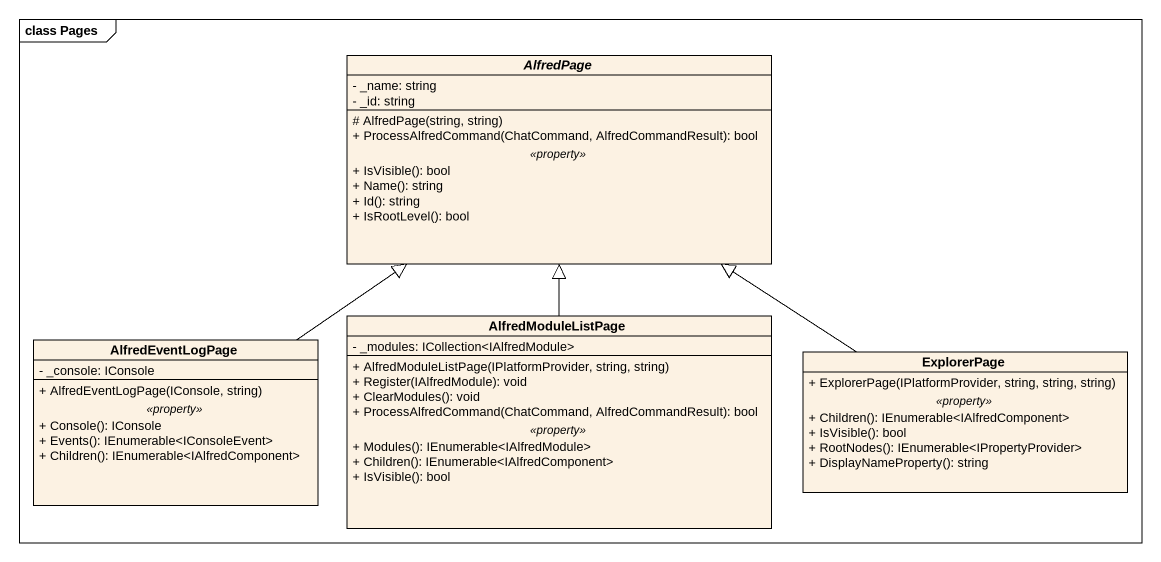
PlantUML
@startuml
mainframe class Pages
hide circle
hide empty members
skinparam classAttributeIconSize 0
abstract class AlfredPage {
  - _name: string
  - _id: string
  --
  # AlfredPage(string, string)
  + ProcessAlfredCommand(ChatCommand, AlfredCommandResult): bool
  .. <<property>> ..
  + IsVisible(): bool
  + Name(): string
  + Id(): string
  + IsRootLevel(): bool
}
class AlfredEventLogPage {
  - _console: IConsole
  --
  + AlfredEventLogPage(IConsole, string)
  .. <<property>> ..
  + Console(): IConsole
  + Events(): IEnumerable<IConsoleEvent>
  + Children(): IEnumerable<IAlfredComponent>
}
class AlfredModuleListPage {
  - _modules: ICollection<IAlfredModule>
  --
  + AlfredModuleListPage(IPlatformProvider, string, string)
  + Register(IAlfredModule): void
  + ClearModules(): void
  + ProcessAlfredCommand(ChatCommand, AlfredCommandResult): bool
  .. <<property>> ..
  + Modules(): IEnumerable<IAlfredModule>
  + Children(): IEnumerable<IAlfredComponent>
  + IsVisible(): bool
}
class ExplorerPage {
  + ExplorerPage(IPlatformProvider, string, string, string)
  .. <<property>> ..
  + Children(): IEnumerable<IAlfredComponent>
  + IsVisible(): bool
  + RootNodes(): IEnumerable<IPropertyProvider>
  + DisplayNameProperty(): string
}
AlfredEventLogPage -up-|> AlfredPage
AlfredModuleListPage -up-|> AlfredPage
ExplorerPage -up-|> AlfredPage
@enduml
